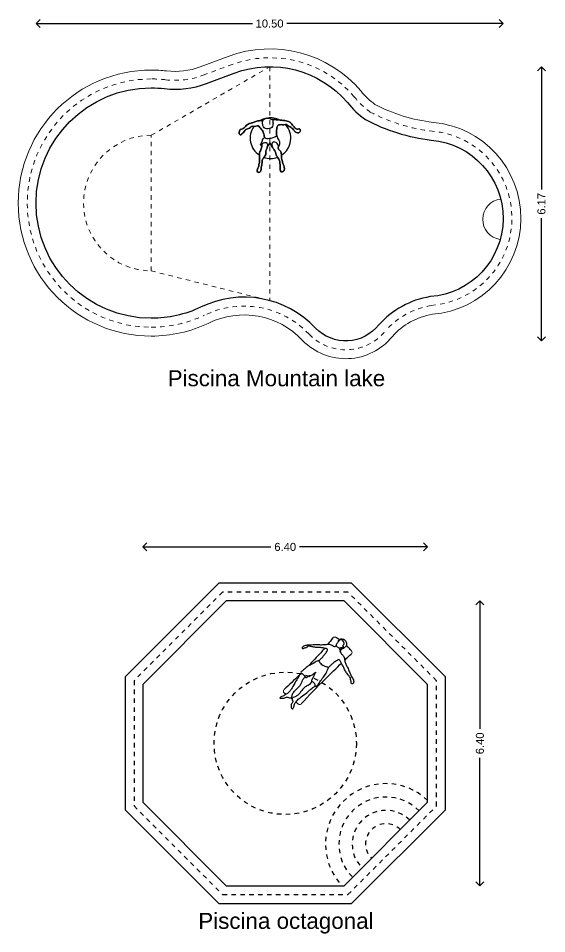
# Model space of a CAD drawing. Header units: inches. Extents: x 7.5 to 80.1, y 5.4 to 46.1.
# Drawn here: x 68.2 to 80.08, y 6.39 to 26.97 of the extents above; entities that cross this region are included whole.
import ezdxf

# ---------------------------------------------------------------- set-up
doc = ezdxf.new("R2010")
doc.units = ezdxf.units.IN
doc.header["$MEASUREMENT"] = 0
doc.linetypes.add('ACAD_ISO03W100', pattern=[30, 12, -18])
doc.layers.add('1', color=2, linetype='Continuous', lineweight=30)
doc.layers.add('2', color=253, linetype='Continuous', lineweight=5)
doc.styles.get("Standard").update_dxf_attribs({"font": 'arial.ttf'})
doc.dimstyles.new('cotas alberca', dxfattribs={"dimtxt": 0.18, "dimasz": 0.18, "dimexe": 0.18, "dimexo": 0.0625, "dimgap": 0.09, "dimtad": 0, "dimzin": 0, "dimdsep": 46, "dimtxsty": 'Standard', "dimblk": 'OPEN90', "dimcen": 0.09, "dimse1": 1, "dimse2": 1, "dimadec": 0, "dimazin": 0, "dimtfac": 1, "dimtofl": 0, "dimtmove": 0, "dimatfit": 3, "dimldrblk": 'OPEN90', "dimfxl": 0, "dimtolj": 1, "dimtzin": 0, "dimarcsym": 0})

# ---------------------------------------------------------------- blocks, each defined once
blk = doc.blocks.new('_Open90')
at = {"color": 0, "linetype": 'ByBlock', "lineweight": -2}
for p, q in [((0, 0), (-1, 0)), ((-0.5, 0.5), (0, 0)), ((0, 0), (-0.5, -0.5))]:
    blk.add_line(p, q, dxfattribs=at)
blk = doc.blocks.new('*D131')
at = {"layer": '2', "color": 0, "lineweight": -2, "transparency": 16777216}
for p, q in [((79.961, 25.701), (79.961, 23.123)), ((79.961, 19.896), (79.961, 22.474))]:
    blk.add_line(p, q, dxfattribs=at)
at = {"layer": 'Defpoints', "color": 0, "transparency": 16777216}
for p in [(73.855, 25.881), (75.56, 19.716), (79.961, 19.716)]:
    blk.add_point(p, dxfattribs=at)
at = {"layer": '2', "color": 0, "lineweight": -2, "transparency": 16777216, "xscale": 0.18, "yscale": 0.18, "zscale": 0.18}
for p, rotation in [((79.961, 25.881), 90), ((79.961, 19.716), 270)]:
    blk.add_blockref('_Open90', p, dxfattribs=dict(at, rotation=rotation))
at = {"layer": '2', "color": 0, "transparency": 16777216, "insert": (79.961, 22.799), "char_height": 0.18, "attachment_point": 5, "rotation": 90}
blk.add_mtext('\\A1;6.17', dxfattribs=at)
blk = doc.blocks.new('*D132')
at = {"layer": '2', "color": 0, "lineweight": -2, "transparency": 16777216}
for p, q in [((68.779, 26.85), (73.463, 26.85)), ((78.918, 26.85), (74.233, 26.85))]:
    blk.add_line(p, q, dxfattribs=at)
at = {"layer": 'Defpoints', "color": 0, "transparency": 16777216}
for p in [(79.098, 26.85), (68.599, 22.815), (79.098, 22.449)]:
    blk.add_point(p, dxfattribs=at)
at = {"layer": '2', "color": 0, "lineweight": -2, "transparency": 16777216, "xscale": 0.18, "yscale": 0.18, "zscale": 0.18, "rotation": 180}
blk.add_blockref('_Open90', (68.599, 26.85), dxfattribs=at)
at = {"layer": '2', "color": 0, "lineweight": -2, "transparency": 16777216, "xscale": 0.18, "yscale": 0.18, "zscale": 0.18}
blk.add_blockref('_Open90', (79.098, 26.85), dxfattribs=at)
at = {"layer": '2', "color": 0, "transparency": 16777216, "insert": (73.848, 26.85), "char_height": 0.18, "attachment_point": 5}
blk.add_mtext('\\A1;10.50', dxfattribs=at)
blk = doc.blocks.new('p19')
for start, end in [(102.4711, 120.6359), (62.4888, 98.6336), (145.1643, 236.9822), (302.7571, 41.8513), (251.4129, 290.2273)]:
    blk.add_arc((0, 0), 0.457, start, end)
for points, knots in [([(-0.099, 0.446), (-0.115, 0.442), (-0.143, 0.432), (-0.187, 0.369), (-0.171, 0.279), (-0.147, 0.23), (-0.086, 0.196), (-0.024, 0.217), (0.037, 0.228), (0.061, 0.289), (0.056, 0.376), (0.051, 0.411), (0.015, 0.428), (-0.028, 0.46), (-0.078, 0.451), (-0.099, 0.446)], [0, 0, 0, 0, 0.38702, 0.863318, 1.40066, 1.822468, 2.272297, 2.730812, 3.161973, 3.604786, 4.142438, 4.463273, 4.806273, 5.222855, 5.697535, 5.697535, 5.697535, 5.697535]), ([(-0.162, 0.402), (-0.156, 0.413), (-0.136, 0.435), (-0.115, 0.442), (-0.099, 0.446)], [-0.6292314, -0.6292314, -0.6292314, -0.6292314, -0.3870197, 0, 0, 0, 0]), ([(-0.099, 0.446), (-0.078, 0.451), (-0.028, 0.46), (0.01, 0.431), (0.031, 0.42), (0.037, 0.417)], [-5.697535, -5.697535, -5.697535, -5.697535, -5.222855, -4.806273, -4.60497, -4.60497, -4.60497, -4.60497]), ([(0.14, 0.048), (0.133, 0.091), (0.132, 0.173), (0.153, 0.271), (0.177, 0.305), (0.269, 0.302), (0.327, 0.299), (0.375, 0.316), (0.397, 0.269), (0.487, 0.229), (0.519, 0.189), (0.562, 0.132), (0.581, 0.129), (0.63, 0.109), (0.647, 0.13), (0.677, 0.15), (0.67, 0.176), (0.668, 0.21), (0.634, 0.205), (0.595, 0.199), (0.564, 0.219), (0.533, 0.253), (0.462, 0.338), (0.407, 0.384), (0.3, 0.398), (0.217, 0.404), (0.155, 0.413), (0.076, 0.417), (0.037, 0.417)], [0, 0, 0, 0, 0.653276, 1.213154, 1.550849, 2.081566, 2.541399, 2.905522, 3.281378, 3.837971, 4.272465, 4.731291, 4.995305, 5.387729, 5.666643, 5.99061, 6.277769, 6.582083, 6.881788, 7.243799, 7.570945, 7.962181, 8.55978, 9.0503, 9.635483, 10.157225, 10.61263, 11.235692, 11.235692, 11.235692, 11.235692]), ([(0.037, 0.417), (0.076, 0.417), (0.155, 0.413), (0.217, 0.404), (0.3, 0.398), (0.407, 0.384), (0.462, 0.338), (0.533, 0.253), (0.564, 0.219), (0.595, 0.199), (0.634, 0.205), (0.668, 0.21), (0.67, 0.176), (0.677, 0.15), (0.647, 0.13), (0.63, 0.109), (0.581, 0.129), (0.562, 0.132), (0.519, 0.189), (0.487, 0.229), (0.397, 0.269), (0.375, 0.316), (0.327, 0.299), (0.269, 0.302), (0.177, 0.305), (0.153, 0.271), (0.132, 0.173), (0.133, 0.091), (0.14, 0.048)], [-11.235692, -11.235692, -11.235692, -11.235692, -10.61263, -10.157225, -9.635483, -9.0503, -8.55978, -7.962181, -7.570945, -7.243799, -6.881788, -6.582083, -6.277769, -5.99061, -5.666643, -5.387729, -4.995305, -4.731291, -4.272465, -3.837971, -3.281378, -2.905522, -2.541399, -2.081566, -1.550849, -1.213154, -0.653276, 0, 0, 0, 0]), ([(-0.162, 0.402), (-0.179, 0.4), (-0.213, 0.394), (-0.285, 0.391), (-0.369, 0.362), (-0.432, 0.334), (-0.483, 0.329), (-0.529, 0.299), (-0.591, 0.231), (-0.626, 0.207), (-0.683, 0.201), (-0.7, 0.16), (-0.709, 0.113), (-0.696, 0.08), (-0.662, 0.067), (-0.642, 0.104), (-0.597, 0.123), (-0.581, 0.185), (-0.493, 0.222), (-0.448, 0.228), (-0.432, 0.275), (-0.39, 0.256), (-0.332, 0.268), (-0.272, 0.284), (-0.237, 0.24), (-0.169, 0.161), (-0.14, 0.074), (-0.137, 0.037), (-0.136, 0.019)], [0, 0, 0, 0, 0.409249, 0.891325, 1.435677, 1.910225, 2.307205, 2.731828, 3.278629, 3.657719, 4.066187, 4.430951, 4.826708, 5.154927, 5.453233, 5.796712, 6.184719, 6.622958, 7.169276, 7.552627, 7.897214, 8.238939, 8.689551, 9.115482, 9.516649, 10.108824, 10.653949, 11.075329, 11.075329, 11.075329, 11.075329]), ([(-0.136, 0.019), (-0.137, 0.037), (-0.14, 0.074), (-0.169, 0.161), (-0.237, 0.24), (-0.272, 0.284), (-0.332, 0.268), (-0.39, 0.256), (-0.432, 0.275), (-0.448, 0.228), (-0.493, 0.222), (-0.581, 0.185), (-0.597, 0.123), (-0.642, 0.104), (-0.662, 0.067), (-0.696, 0.08), (-0.709, 0.113), (-0.7, 0.16), (-0.683, 0.201), (-0.626, 0.207), (-0.591, 0.231), (-0.529, 0.299), (-0.483, 0.329), (-0.432, 0.334), (-0.369, 0.362), (-0.285, 0.391), (-0.213, 0.394), (-0.179, 0.4), (-0.162, 0.402)], [-11.075329, -11.075329, -11.075329, -11.075329, -10.653949, -10.108824, -9.516649, -9.115482, -8.689551, -8.238939, -7.897214, -7.552627, -7.169276, -6.622958, -6.184719, -5.796712, -5.453233, -5.154927, -4.826708, -4.430951, -4.066187, -3.657719, -3.278629, -2.731828, -2.307205, -1.910225, -1.435677, -0.891325, -0.409249, 0, 0, 0, 0]), ([(-0.194, -0.194), (-0.201, -0.188), (-0.213, -0.174), (-0.229, -0.136), (-0.191, -0.106), (-0.18, -0.038), (-0.152, -0.002), (-0.137, 0.029), (-0.105, -0.015), (0.018, -0.003), (0.095, 0.022), (0.141, 0.059), (0.155, 0.025), (0.159, -0.005), (0.193, -0.043), (0.211, -0.124), (0.193, -0.174), (0.179, -0.197)], [0, 0, 0, 0, 0.301524, 0.636231, 1.007342, 1.478096, 1.877833, 2.147364, 2.493467, 3.117658, 3.660892, 4.044373, 4.329193, 4.645291, 5.047023, 5.556663, 6.063503, 6.063503, 6.063503, 6.063503]), ([(-0.194, -0.194), (-0.201, -0.188), (-0.213, -0.174), (-0.229, -0.136), (-0.191, -0.106), (-0.18, -0.038), (-0.152, -0.002), (-0.142, 0.018), (-0.136, 0.019)], [0, 0, 0, 0, 0.301524, 0.636231, 1.007342, 1.478096, 1.877833, 2.147364, 2.147364, 2.147364, 2.147364]), ([(0.14, 0.048), (0.147, 0.046), (0.155, 0.025), (0.159, -0.005), (0.193, -0.043), (0.211, -0.124), (0.193, -0.174), (0.179, -0.197)], [4.044373, 4.044373, 4.044373, 4.044373, 4.329193, 4.645291, 5.047023, 5.556663, 6.063503, 6.063503, 6.063503, 6.063503]), ([(-0.062, -0.158), (-0.063, -0.169), (-0.07, -0.198), (-0.094, -0.27), (-0.111, -0.304), (-0.094, -0.372), (-0.161, -0.447), (-0.193, -0.514), (-0.186, -0.59), (-0.207, -0.632), (-0.211, -0.724), (-0.227, -0.777), (-0.293, -0.769), (-0.306, -0.721), (-0.281, -0.675), (-0.26, -0.621), (-0.256, -0.572), (-0.241, -0.529), (-0.25, -0.463), (-0.253, -0.337), (-0.205, -0.245), (-0.19, -0.19), (-0.193, -0.121), (-0.17, -0.115), (-0.092, -0.096), (-0.063, -0.138), (-0.062, -0.152), (-0.062, -0.158)], [0, 0, 0, 0, 0.464744, 0.992871, 1.334595, 1.784803, 2.345543, 2.842465, 3.323384, 3.720083, 4.267174, 4.663, 5.06855, 5.436926, 5.846208, 6.282475, 6.68167, 7.059787, 7.520545, 8.166054, 8.743592, 9.187862, 9.632025, 9.885253, 10.379458, 10.763788, 11.023841, 11.023841, 11.023841, 11.023841]), ([(-0.067, -0.185), (-0.069, -0.19), (-0.075, -0.215), (-0.094, -0.27), (-0.111, -0.304), (-0.094, -0.372), (-0.161, -0.447), (-0.193, -0.514), (-0.186, -0.59), (-0.207, -0.632), (-0.211, -0.724), (-0.227, -0.777), (-0.293, -0.769), (-0.306, -0.721), (-0.281, -0.675), (-0.26, -0.621), (-0.256, -0.572), (-0.241, -0.529), (-0.25, -0.463), (-0.253, -0.337), (-0.207, -0.248), (-0.196, -0.211), (-0.194, -0.194)], [0.323946, 0.323946, 0.323946, 0.323946, 0.464744, 0.992871, 1.334595, 1.784803, 2.345543, 2.842465, 3.323384, 3.720083, 4.267174, 4.663, 5.06855, 5.436926, 5.846208, 6.282475, 6.68167, 7.059787, 7.520545, 8.166054, 8.743592, 9.126018, 9.126018, 9.126018, 9.126018]), ([(-0.067, -0.185), (-0.061, -0.183), (-0.046, -0.175), (-0.034, -0.143), (-0.009, -0.089), (-0.008, -0.128), (0.019, -0.155), (0.029, -0.201), (0.044, -0.201), (0.049, -0.202)], [0, 0, 0, 0, 0.264892, 0.619547, 0.988895, 1.243029, 1.614465, 1.987481, 2.214807, 2.214807, 2.214807, 2.214807]), ([(0.049, -0.202), (0.044, -0.201), (0.029, -0.201), (0.019, -0.155), (-0.008, -0.128), (-0.009, -0.089), (-0.034, -0.143), (-0.046, -0.175), (-0.061, -0.183), (-0.067, -0.185)], [-2.214807, -2.214807, -2.214807, -2.214807, -1.987481, -1.614465, -1.243029, -0.988895, -0.619547, -0.264892, 0, 0, 0, 0]), ([(0.049, -0.202), (0.041, -0.186), (0.028, -0.158), (0.034, -0.106), (0.059, -0.089), (0.102, -0.089), (0.153, -0.113), (0.177, -0.167), (0.182, -0.196), (0.171, -0.23), (0.193, -0.268), (0.229, -0.293), (0.245, -0.331), (0.249, -0.414), (0.251, -0.482), (0.275, -0.522), (0.271, -0.548), (0.291, -0.59), (0.308, -0.639), (0.319, -0.715), (0.296, -0.738), (0.27, -0.763), (0.236, -0.759), (0.21, -0.714), (0.226, -0.66), (0.22, -0.591), (0.207, -0.556), (0.214, -0.522), (0.199, -0.489), (0.169, -0.447), (0.126, -0.378), (0.121, -0.312), (0.08, -0.266), (0.058, -0.221), (0.049, -0.202)], [0, 0, 0, 0, 0.404333, 0.796722, 1.092286, 1.457714, 1.882773, 2.310333, 2.621224, 2.948707, 3.313132, 3.685778, 4.044566, 4.56701, 5.04899, 5.420101, 5.698274, 6.077956, 6.507864, 6.992469, 7.308352, 7.639972, 7.948705, 8.329465, 8.760649, 9.236748, 9.581628, 9.906083, 10.241266, 10.65508, 11.170531, 11.626673, 12.071476, 12.552445, 12.552445, 12.552445, 12.552445]), ([(0.179, -0.197), (0.178, -0.207), (0.171, -0.23), (0.193, -0.268), (0.229, -0.293), (0.245, -0.331), (0.249, -0.414), (0.251, -0.482), (0.275, -0.522), (0.271, -0.548), (0.291, -0.59), (0.308, -0.639), (0.319, -0.715), (0.296, -0.738), (0.27, -0.763), (0.236, -0.759), (0.21, -0.714), (0.226, -0.66), (0.22, -0.591), (0.207, -0.556), (0.214, -0.522), (0.199, -0.489), (0.169, -0.447), (0.126, -0.378), (0.121, -0.312), (0.08, -0.266), (0.058, -0.221), (0.049, -0.202)], [2.621224, 2.621224, 2.621224, 2.621224, 2.948707, 3.313132, 3.685778, 4.044566, 4.56701, 5.04899, 5.420101, 5.698274, 6.077956, 6.507864, 6.992469, 7.308352, 7.639972, 7.948705, 8.329465, 8.760649, 9.236748, 9.581628, 9.906083, 10.241266, 10.65508, 11.170531, 11.626673, 12.071476, 12.552445, 12.552445, 12.552445, 12.552445])]:
    blk.add_open_spline(points, degree=3, knots=knots)
blk = doc.blocks.new('*D145')
at = {"layer": '2', "color": 0, "lineweight": -2, "transparency": 16777216}
for p, q in [((78.578, 13.69), (78.578, 10.993)), ((78.578, 7.649), (78.578, 10.345))]:
    blk.add_line(p, q, dxfattribs=at)
at = {"layer": 'Defpoints', "color": 0, "transparency": 16777216}
for p in [(74.2, 13.87), (74.2, 7.469), (78.578, 7.469)]:
    blk.add_point(p, dxfattribs=at)
at = {"layer": '2', "color": 0, "lineweight": -2, "transparency": 16777216, "xscale": 0.18, "yscale": 0.18, "zscale": 0.18}
for p, rotation in [((78.578, 13.87), 90), ((78.578, 7.469), 270)]:
    blk.add_blockref('_Open90', p, dxfattribs=dict(at, rotation=rotation))
at = {"layer": '2', "color": 0, "transparency": 16777216, "insert": (78.578, 10.669), "char_height": 0.18, "attachment_point": 5, "rotation": 90}
blk.add_mtext('\\A1;6.40', dxfattribs=at)
blk = doc.blocks.new('*D146')
at = {"layer": '2', "color": 0, "lineweight": -2, "transparency": 16777216}
for p, q in [((71.18, 15.084), (73.876, 15.084)), ((77.221, 15.084), (74.524, 15.084))]:
    blk.add_line(p, q, dxfattribs=at)
at = {"layer": 'Defpoints', "color": 0, "transparency": 16777216}
for p in [(71, 15.084), (71, 10.669), (77.401, 10.669)]:
    blk.add_point(p, dxfattribs=at)
at = {"layer": '2', "color": 0, "lineweight": -2, "transparency": 16777216, "xscale": 0.18, "yscale": 0.18, "zscale": 0.18, "rotation": 180}
blk.add_blockref('_Open90', (71, 15.084), dxfattribs=at)
at = {"layer": '2', "color": 0, "lineweight": -2, "transparency": 16777216, "xscale": 0.18, "yscale": 0.18, "zscale": 0.18}
blk.add_blockref('_Open90', (77.401, 15.084), dxfattribs=at)
at = {"layer": '2', "color": 0, "transparency": 16777216, "insert": (74.2, 15.084), "char_height": 0.18, "attachment_point": 5}
blk.add_mtext('\\A1;6.40', dxfattribs=at)
blk = doc.blocks.new('p21')
for points, knots in [([(-0.052, 0.083), (-0.046, 0.088), (-0.033, 0.098), (0.025, 0.143), (0.056, 0.195), (0.108, 0.248), (0.148, 0.316), (0.146, 0.341), (0.131, 0.349), (0.089, 0.361), (0.013, 0.376), (-0.026, 0.379), (-0.067, 0.378), (-0.116, 0.379), (-0.202, 0.397), (-0.267, 0.41), (-0.298, 0.403), (-0.313, 0.382), (-0.338, 0.366), (-0.364, 0.37), (-0.395, 0.353), (-0.411, 0.347), (-0.417, 0.369), (-0.413, 0.385), (-0.402, 0.408), (-0.365, 0.428), (-0.313, 0.429), (-0.287, 0.442), (-0.245, 0.432), (-0.176, 0.446), (-0.066, 0.453), (-0.013, 0.437), (0.043, 0.446), (0.101, 0.441), (0.181, 0.46), (0.232, 0.443), (0.28, 0.401), (0.318, 0.398), (0.336, 0.413), (0.341, 0.418), (0.343, 0.421)], [0, 0, 0, 0, 0.27339, 0.751292, 1.200442, 1.698347, 2.200734, 2.452206, 2.662054, 3.036737, 3.542363, 3.902518, 4.258511, 4.658388, 5.196738, 5.661218, 5.963543, 6.248436, 6.546617, 6.833279, 7.172816, 7.379899, 7.617776, 7.853866, 8.131233, 8.495997, 8.906369, 9.200908, 9.555384, 10.040475, 10.63876, 11.059694, 11.473231, 11.913344, 12.42328, 12.837502, 13.2877, 13.622173, 13.879693, 14.063594, 14.063594, 14.063594, 14.063594]), ([(0.448, 0.377), (0.441, 0.372), (0.418, 0.359), (0.388, 0.377), (0.339, 0.415), (0.341, 0.443), (0.36, 0.469), (0.381, 0.5), (0.403, 0.531), (0.434, 0.552), (0.471, 0.553), (0.508, 0.516), (0.525, 0.482), (0.521, 0.455), (0.505, 0.446), (0.478, 0.408), (0.501, 0.412), (0.512, 0.405), (0.501, 0.381), (0.472, 0.365), (0.461, 0.385), (0.453, 0.38), (0.448, 0.377)], [0, 0, 0, 0, 0.317967, 0.650306, 1.08719, 1.363986, 1.683357, 2.033393, 2.386117, 2.724977, 3.055756, 3.459641, 3.808882, 4.082816, 4.341672, 4.672965, 4.877274, 5.060465, 5.330181, 5.63615, 5.860512, 6.060778, 6.060778, 6.060778, 6.060778]), ([(0.392, 0.515), (0.393, 0.521), (0.394, 0.535), (0.424, 0.554), (0.445, 0.576), (0.514, 0.576), (0.534, 0.543), (0.577, 0.5), (0.57, 0.465), (0.581, 0.439), (0.56, 0.416), (0.558, 0.383), (0.525, 0.387), (0.511, 0.355), (0.488, 0.358), (0.475, 0.342), (0.458, 0.351), (0.452, 0.325), (0.442, 0.317), (0.429, 0.31), (0.427, 0.291), (0.43, 0.283)], [0, 0, 0, 0, 0.241559, 0.571017, 0.878833, 1.299852, 1.66322, 2.071917, 2.390403, 2.67326, 2.979118, 3.279374, 3.564217, 3.872197, 4.126316, 4.366666, 4.566899, 4.831101, 5.036706, 5.245037, 5.531113, 5.531113, 5.531113, 5.531113]), ([(0.688, 0.301), (0.668, 0.325), (0.638, 0.358), (0.586, 0.406), (0.567, 0.423)], [17.3785295, 17.3785295, 17.3785295, 17.3785295, 17.8510075, 18.0802246, 18.0802246, 18.0802246, 18.0802246]), ([(0.08, 0.362), (0.052, 0.329), (-0.059, 0.199), (-0.184, 0.065), (-0.282, -0.036)], [1.007676, 1.007676, 1.007676, 1.007676, 1.348952, 2.334028, 2.334028, 2.334028, 2.334028]), ([(0.456, 0.381), (0.45, 0.373), (0.44, 0.357), (0.409, 0.322), (0.431, 0.282), (0.458, 0.228), (0.525, 0.181), (0.531, 0.084), (0.556, 0.003), (0.598, -0.068), (0.64, -0.173), (0.669, -0.238), (0.714, -0.329), (0.739, -0.362), (0.733, -0.397), (0.733, -0.421), (0.704, -0.444), (0.686, -0.437), (0.675, -0.411), (0.685, -0.395), (0.665, -0.363), (0.665, -0.318), (0.643, -0.277), (0.601, -0.225), (0.549, -0.155), (0.513, -0.073), (0.449, 0.043), (0.426, 0.098), (0.395, 0.112), (0.364, 0.087), (0.285, 0.043), (0.231, -0.012), (0.188, -0.052), (0.167, -0.073)], [0, 0, 0, 0, 0.307127, 0.671472, 1.032034, 1.471957, 1.969695, 2.518857, 3.040044, 3.561432, 4.158263, 4.655206, 5.222139, 5.582339, 5.906368, 6.182725, 6.504745, 6.734987, 7.020208, 7.250076, 7.580913, 7.963233, 8.344699, 8.807502, 9.33237, 9.883402, 10.543673, 10.977906, 11.26294, 11.601935, 12.141522, 12.65065, 13.182701, 13.182701, 13.182701, 13.182701]), ([(0.533, 0.096), (0.564, 0.125), (0.629, 0.187), (0.664, 0.22), (0.684, 0.239)], [16.1667087, 16.1667087, 16.1667087, 16.1667087, 16.4891093, 16.9474231, 16.9474231, 16.9474231, 16.9474231]), ([(-0.452, -0.179), (-0.452, -0.17), (-0.423, -0.146), (-0.389, -0.131), (-0.313, -0.047), (-0.246, -0.02), (-0.138, 0.043), (-0.054, 0.093), (-0.046, 0.072), (0, 0), (0.08, -0.05), (0.178, -0.067), (0.16, -0.09), (0.137, -0.142), (0.121, -0.199), (0.05, -0.293), (-0.027, -0.394), (-0.052, -0.441), (-0.106, -0.504), (-0.13, -0.495), (-0.135, -0.458), (-0.162, -0.408), (-0.193, -0.378), (-0.221, -0.383), (-0.208, -0.342), (-0.19, -0.308), (-0.164, -0.273), (-0.138, -0.211), (-0.118, -0.17), (-0.141, -0.195), (-0.178, -0.215), (-0.208, -0.251), (-0.238, -0.245), (-0.261, -0.257), (-0.285, -0.257), (-0.312, -0.291), (-0.337, -0.303), (-0.347, -0.288), (-0.378, -0.248), (-0.43, -0.197), (-0.453, -0.185), (-0.452, -0.179)], [0, 0, 0, 0, 0.352421, 0.72145, 1.308318, 1.804534, 2.46084, 2.982138, 3.188165, 3.697395, 4.286279, 4.796882, 5.027518, 5.45353, 5.89505, 6.515435, 7.153262, 7.590336, 8.082208, 8.313774, 8.644868, 9.085115, 9.449016, 9.688017, 10.012091, 10.378338, 10.75487, 11.243252, 11.546914, 11.788713, 12.181713, 12.55889, 12.851962, 13.135021, 13.402824, 13.777046, 14.052985, 14.262787, 14.668125, 15.169566, 15.458148, 15.458148, 15.458148, 15.458148]), ([(-0.446, -0.891), (-0.27, -0.7), (0.008, -0.409), (0.353, -0.076), (0.46, 0.026)], [13.417732, 13.417732, 13.417732, 13.417732, 14.968109, 15.930246, 15.930246, 15.930246, 15.930246]), ([(-0.439, -0.194), (-0.451, -0.199), (-0.475, -0.214), (-0.495, -0.257), (-0.521, -0.324), (-0.574, -0.385), (-0.645, -0.534), (-0.694, -0.589), (-0.752, -0.657), (-0.807, -0.678), (-0.833, -0.709), (-0.883, -0.718), (-0.91, -0.735), (-0.931, -0.749), (-0.903, -0.77), (-0.867, -0.757), (-0.826, -0.762), (-0.774, -0.734), (-0.744, -0.739), (-0.711, -0.755), (-0.677, -0.758), (-0.66, -0.749), (-0.647, -0.71), (-0.644, -0.668), (-0.612, -0.621), (-0.533, -0.532), (-0.468, -0.482), (-0.433, -0.416), (-0.419, -0.357), (-0.399, -0.322), (-0.366, -0.296), (-0.348, -0.288)], [0, 0, 0, 0, 0.357692, 0.742694, 1.21583, 1.737632, 2.459603, 2.966373, 3.490651, 3.922777, 4.275678, 4.670566, 5.003254, 5.240001, 5.519803, 5.865152, 6.235761, 6.659839, 6.967557, 7.312531, 7.638965, 7.868024, 8.224411, 8.590632, 9.012284, 9.633614, 10.155504, 10.64182, 11.078451, 11.437202, 11.878635, 11.878635, 11.878635, 11.878635]), ([(-0.205, -0.381), (-0.212, -0.391), (-0.227, -0.411), (-0.254, -0.456), (-0.286, -0.473), (-0.358, -0.501), (-0.421, -0.565), (-0.468, -0.638), (-0.525, -0.698), (-0.579, -0.736), (-0.626, -0.739), (-0.655, -0.773), (-0.646, -0.804), (-0.623, -0.836), (-0.65, -0.877), (-0.676, -0.903), (-0.669, -0.948), (-0.673, -0.988), (-0.647, -0.999), (-0.63, -1.003), (-0.617, -0.969), (-0.601, -0.936), (-0.6, -0.89), (-0.554, -0.838), (-0.527, -0.799), (-0.441, -0.727), (-0.321, -0.642), (-0.23, -0.561), (-0.183, -0.521), (-0.153, -0.508), (-0.138, -0.491), (-0.131, -0.482)], [0, 0, 0, 0, 0.349917, 0.753093, 1.095616, 1.584945, 2.126072, 2.659315, 3.178788, 3.632288, 4.016301, 4.364772, 4.675812, 5.013393, 5.390826, 5.730751, 6.105428, 6.452774, 6.729571, 6.937396, 7.256087, 7.610107, 7.987344, 8.447469, 8.842435, 9.433707, 10.141414, 10.772609, 11.208181, 11.527806, 11.853348, 11.853348, 11.853348, 11.853348])]:
    blk.add_open_spline(points, degree=3, knots=knots)
for points in [[(0.267, 0.597), (0.23, 0.548), (0.192, 0.5), (0.154, 0.452)], [(0.414, 0.548), (0.385, 0.569), (0.356, 0.589), (0.327, 0.608)], [(-0.488, -0.243), (-0.599, -0.352), (-0.715, -0.463), (-0.831, -0.569)], [(-0.826, -0.64), (-0.812, -0.649), (-0.798, -0.659), (-0.784, -0.669)], [(-0.672, -0.755), (-0.664, -0.761), (-0.657, -0.767), (-0.649, -0.773)], [(-0.562, -0.847), (-0.545, -0.862), (-0.527, -0.878), (-0.51, -0.894)]]:
    blk.add_open_spline(points, degree=3)
at = {"layer": '2'}
for centre, start, end in [((0.303, 0.57), 57.2408, 142.6975), ((0.653, 0.272), 313.4862, 40.1874), ((-0.801, -0.603), 132.4587, 235.7682), ((-0.48, -0.861), 227.1826, 317.2523)]:
    blk.add_arc(centre, 0.0451, start, end, dxfattribs=at)

msp = doc.modelspace()

# ---------------------------------------------------------------- linework, layer by layer
at = {"color": 252, "true_color": 0x939598}
msp.add_lwpolyline([(72.709, 7.069), (75.691, 7.069), (77.801, 9.178), (77.801, 12.161), (75.691, 14.27), (72.709, 14.27), (70.6, 12.161), (70.6, 9.178)], close=True, dxfattribs=at)
at = {"color": 251, "linetype": 'ACAD_ISO03W100', "ltscale": 0.005, "true_color": 0x636466}
msp.add_lwpolyline([(72.792, 7.269), (75.609, 7.269), (77.601, 9.261), (77.601, 12.078), (75.609, 14.07), (72.792, 14.07), (70.8, 12.078), (70.8, 9.261)], close=True, dxfattribs=at)
msp.add_circle((74.2, 10.669), 1.6, dxfattribs=at)
for radius, start, end in [(1.357, 46.3169, 223.6831), (1.057, 45, 225), (0.757, 45, 225), (0.457, 45, 225)]:
    msp.add_arc((76.463, 8.406), radius, start, end, dxfattribs=at)
at = {"layer": '1'}
msp.add_lwpolyline([(71.189, 25.406, -0.028627), (71.485, 25.389, 0.119275), (72.428, 25.502), (73.055, 25.737, -0.315935), (75.597, 25.076, 0.073035), (76.008, 24.691, 0.094237), (77.485, 24.232, -0.924093), (77.459, 20.711, 0.172299), (76.304, 20.076, -0.452921), (74.882, 20.003, 0.330116), (72.295, 20.472, -0.110641), (71.189, 20.224, -1)], format="xyb", close=True, dxfattribs=at)
msp.add_lwpolyline([(72.874, 7.469), (75.526, 7.469), (77.401, 9.344), (77.401, 11.995), (75.526, 13.87), (72.874, 13.87), (71, 11.995), (71, 9.344)], close=True, dxfattribs=at)
at = {"layer": '2', "color": 251, "linetype": 'ACAD_ISO03W100', "ltscale": 0.005, "true_color": 0x636466}
msp.add_line((73.855, 25.881), (73.855, 20.621), dxfattribs=at)
at = {"layer": '2', "color": 252, "true_color": 0x939598}
msp.add_lwpolyline([(71.189, 25.806, -0.028682), (71.532, 25.786, 0.119361), (72.288, 25.877), (72.914, 26.111, -0.316652), (75.906, 25.329, 0.070246), (76.217, 25.033, 0.09226), (77.525, 24.63, -0.918603), (77.508, 20.314, 0.168036), (76.609, 19.818, -0.450862), (74.592, 19.727, 0.331087), (72.469, 20.111, -0.110965), (71.189, 19.824, -1)], format="xyb", close=True, dxfattribs=at)
at = {"layer": '2', "color": 251, "linetype": 'ACAD_ISO03W100', "ltscale": 0.005, "true_color": 0x636466}
msp.add_lwpolyline([(71.189, 25.606, -0.028655), (71.509, 25.587, 0.119316), (72.358, 25.69), (72.984, 25.924, -0.316305), (75.752, 25.203, 0.071794), (76.112, 24.862, 0.093306), (77.505, 24.431, -0.921202), (77.483, 20.513, 0.170278), (76.457, 19.947, -0.451786), (74.737, 19.865, 0.33058), (72.382, 20.292, -0.110808), (71.189, 20.024, -1)], format="xyb", close=True, dxfattribs=at)
for points in [[(71.189, 24.339), (73.855, 25.881)], [(71.189, 21.291), (71.189, 24.339)], [(71.189, 21.291), (73.855, 20.621)]]:
    msp.add_lwpolyline(points, dxfattribs=at)
msp.add_arc((71.189, 22.815), 1.524, 90, 270, dxfattribs=at)
at = {"layer": '2'}
msp.add_arc((79.098, 22.449), 0.457, 96.5593, 261.8655, dxfattribs=at)

# ---------------------------------------------------------------- block references
for name, p in [('p19', (73.868, 24.275)), ('p21', (75.004, 12.445))]:
    msp.add_blockref(name, p)

# ---------------------------------------------------------------- texts
for s, p in [('Piscina Mountain lake', (71.557, 18.697)), ('Piscina octagonal', (72.245, 6.499))]:
    msp.add_text(s, height=0.36).set_placement(p)

# ---------------------------------------------------------------- dimensions: what is measured, and where the dimension line sits
for base, p1, p2, picture, middle in [((79.098, 26.85), (68.599, 22.815), (79.098, 22.449), '*D132', (73.848, 26.85)), ((71, 15.084), (77.401, 10.669), (71, 10.669), '*D146', (74.2, 15.084))]:
    dim = msp.add_linear_dim(base=base, p1=p1, p2=p2, dimstyle='cotas alberca', dxfattribs=at)
    dim.commit()
    dim.dimension.update_dxf_attribs({"geometry": picture, "text_midpoint": middle})
dim = msp.add_linear_dim(base=(79.9609, 19.7161), p1=(73.8548, 25.8814), p2=(75.5604, 19.7161), angle=90, dimstyle='cotas alberca', dxfattribs=at)
dim.commit()
dim.dimension.update_dxf_attribs({"geometry": '*D131', "text_midpoint": (79.9609, 22.7988), "dimtype": 160})
dim = msp.add_linear_dim(base=(78.578, 7.469), p1=(74.2, 13.87), p2=(74.2, 7.469), angle=90, dimstyle='cotas alberca', dxfattribs=at)
dim.commit()
dim.dimension.update_dxf_attribs({"geometry": '*D145', "text_midpoint": (78.578, 10.669)})

doc.saveas('drawing.dxf')
